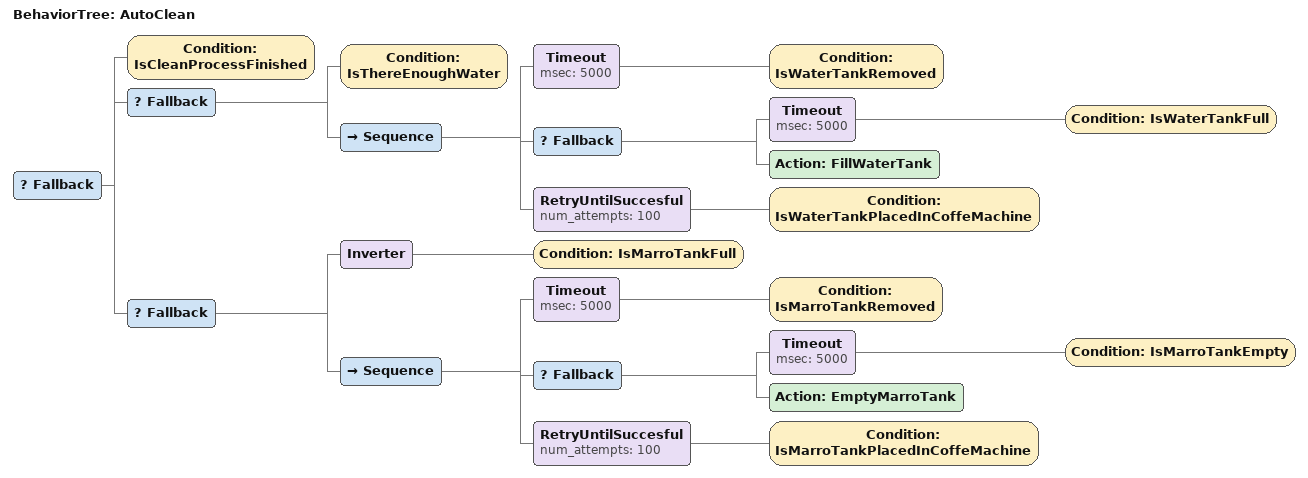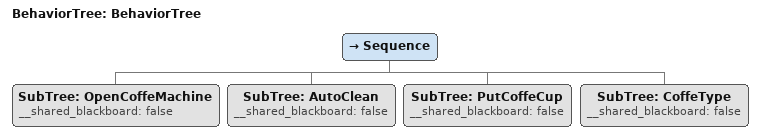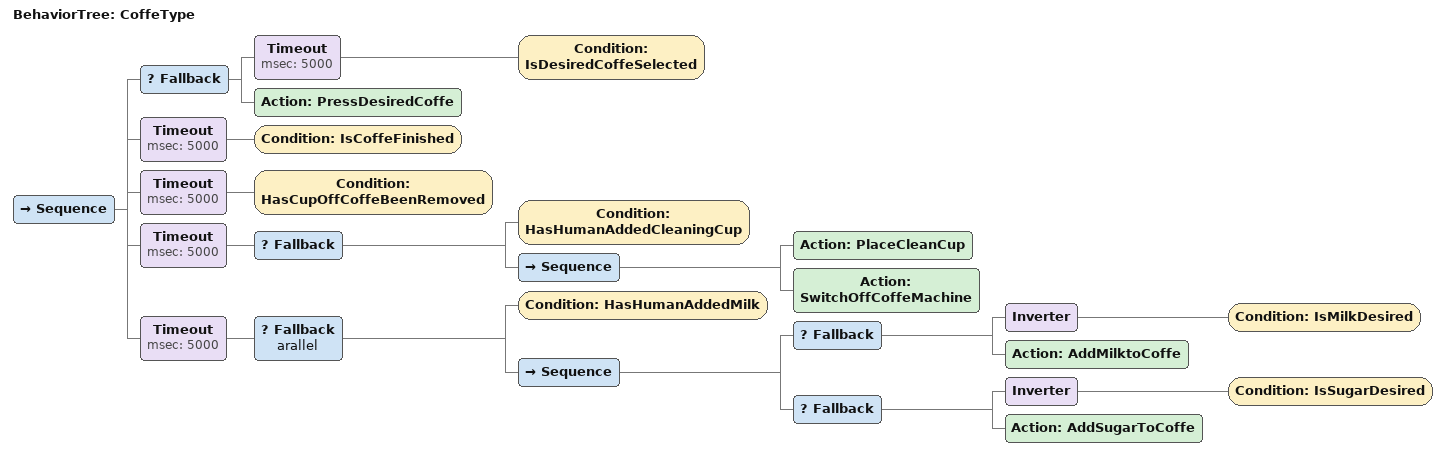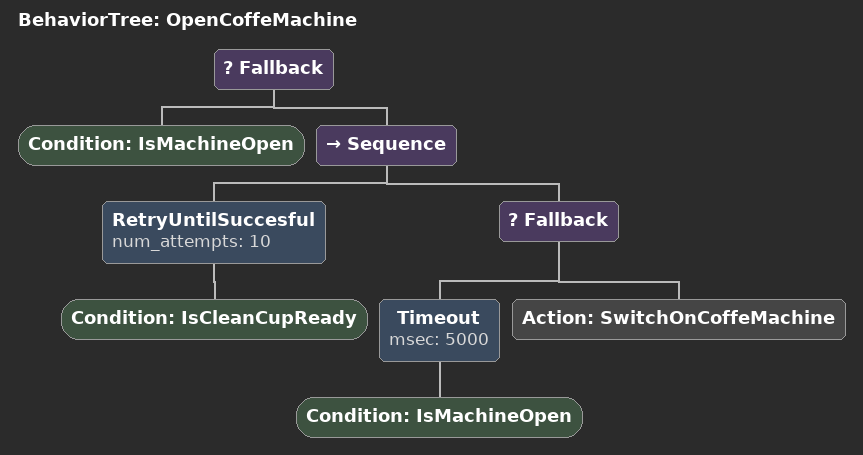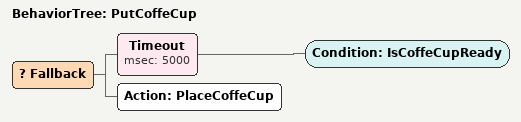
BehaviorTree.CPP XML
<?xml version="1.0" encoding="utf-8"?>
<root main_tree_to_execute="BehaviorTree">
    <BehaviorTree ID="AutoClean">
        <Fallback>
            <Condition ID="IsCleanProcessFinished"/>
            <Fallback>
                <Condition ID="IsThereEnoughWater"/>
                <Sequence>
                    <Timeout msec="5000">
                        <Condition ID="IsWaterTankRemoved"/>
                    </Timeout>
                    <Fallback>
                        <Timeout msec="5000">
                            <Condition ID="IsWaterTankFull"/>
                        </Timeout>
                        <Action ID="FillWaterTank"/>
                    </Fallback>
                    <RetryUntilSuccesful num_attempts="100">
                        <Condition ID="IsWaterTankPlacedInCoffeMachine"/>
                    </RetryUntilSuccesful>
                </Sequence>
            </Fallback>
            <Fallback>
                <Inverter>
                    <Condition ID="IsMarroTankFull"/>
                </Inverter>
                <Sequence>
                    <Timeout msec="5000">
                        <Condition ID="IsMarroTankRemoved"/>
                    </Timeout>
                    <Fallback>
                        <Timeout msec="5000">
                            <Condition ID="IsMarroTankEmpty"/>
                        </Timeout>
                        <Action ID="EmptyMarroTank"/>
                    </Fallback>
                    <RetryUntilSuccesful num_attempts="100">
                        <Condition ID="IsMarroTankPlacedInCoffeMachine"/>
                    </RetryUntilSuccesful>
                </Sequence>
            </Fallback>
        </Fallback>
    </BehaviorTree>
    <BehaviorTree ID="BehaviorTree">
        <Sequence>
            <SubTree ID="OpenCoffeMachine" __shared_blackboard="false"/>
            <SubTree ID="AutoClean" __shared_blackboard="false"/>
            <SubTree ID="PutCoffeCup" __shared_blackboard="false"/>
            <SubTree ID="CoffeType" __shared_blackboard="false"/>
        </Sequence>
    </BehaviorTree>
    <BehaviorTree ID="CoffeType">
        <Sequence>
            <Fallback>
                <Timeout msec="5000">
                    <Condition ID="IsDesiredCoffeSelected"/>
                </Timeout>
                <Action ID="PressDesiredCoffe"/>
            </Fallback>
            <Timeout msec="5000">
                <Condition ID="IsCoffeFinished"/>
            </Timeout>
            <Timeout msec="5000">
                <Condition ID="HasCupOffCoffeBeenRemoved"/>
            </Timeout>
            <Timeout msec="5000">
                <Fallback>
                    <Condition ID="HasHumanAddedCleaningCup"/>
                    <Sequence>
                        <Action ID="PlaceCleanCup"/>
                        <Action ID="SwitchOffCoffeMachine"/>
                    </Sequence>
                </Fallback>
            </Timeout>
            <Timeout msec="5000">
                <Fallback name="arallel">
                    <Condition ID="HasHumanAddedMilk"/>
                    <Sequence>
                        <Fallback>
                            <Inverter>
                                <Condition ID="IsMilkDesired"/>
                            </Inverter>
                            <Action ID="AddMilktoCoffe"/>
                        </Fallback>
                        <Fallback>
                            <Inverter>
                                <Condition ID="IsSugarDesired"/>
                            </Inverter>
                            <Action ID="AddSugarToCoffe"/>
                        </Fallback>
                    </Sequence>
                </Fallback>
            </Timeout>
        </Sequence>
    </BehaviorTree>
    <BehaviorTree ID="OpenCoffeMachine">
        <Fallback>
            <Condition ID="IsMachineOpen"/>
            <Sequence>
                <RetryUntilSuccesful num_attempts="10">
                    <Condition ID="IsCleanCupReady"/>
                </RetryUntilSuccesful>
                <Fallback>
                    <Timeout msec="5000">
                        <Condition ID="IsMachineOpen"/>
                    </Timeout>
                    <Action ID="SwitchOnCoffeMachine"/>
                </Fallback>
            </Sequence>
        </Fallback>
    </BehaviorTree>
    <BehaviorTree ID="PutCoffeCup">
        <Fallback>
            <Timeout msec="5000">
                <Condition ID="IsCoffeCupReady"/>
            </Timeout>
            <Action ID="PlaceCoffeCup"/>
        </Fallback>
    </BehaviorTree>
</root>
